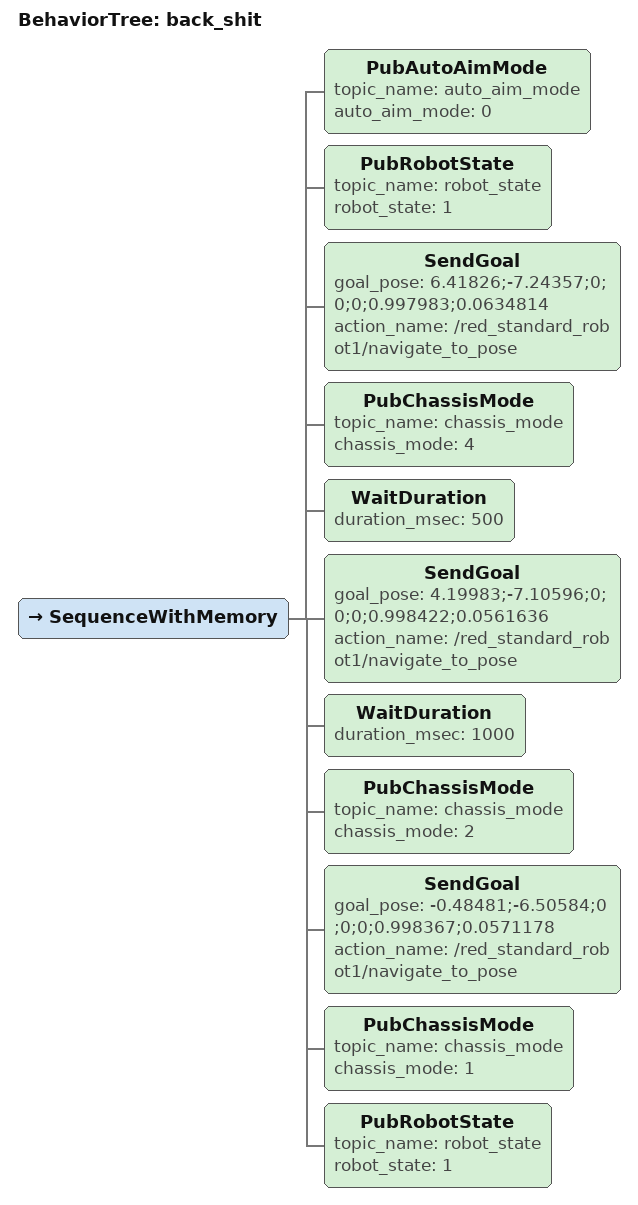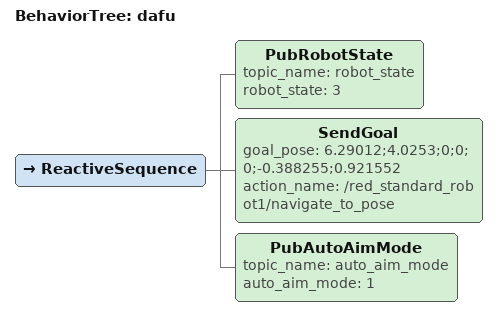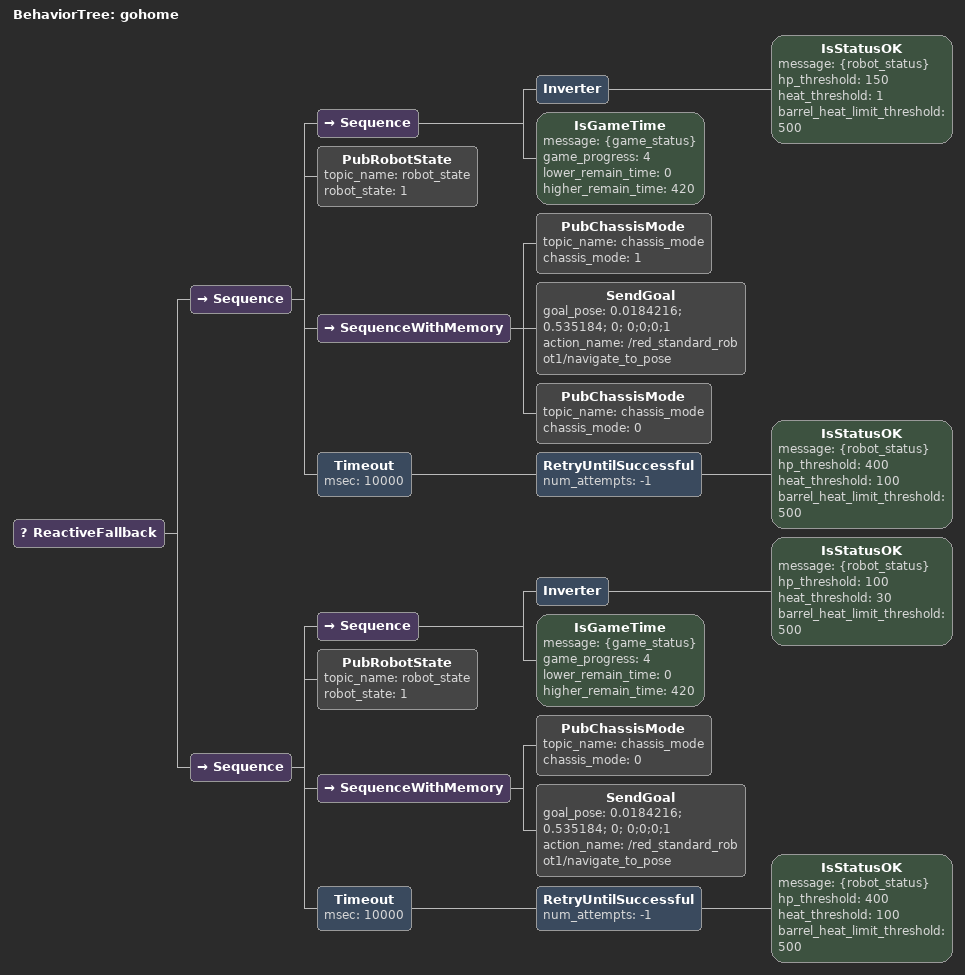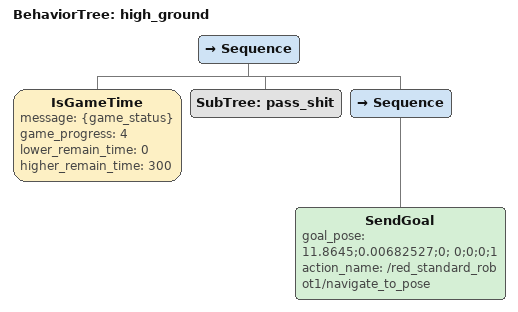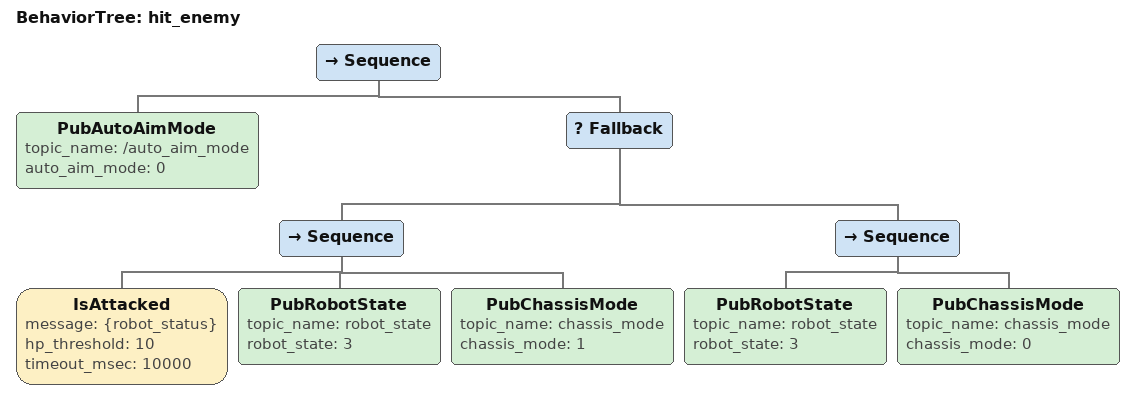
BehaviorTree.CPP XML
<BehaviorTree ID="back_shit">
  <SequenceWithMemory>
    <PubAutoAimMode topic_name="auto_aim_mode" auto_aim_mode="0"/>
    <PubRobotState topic_name="robot_state" robot_state="1"/>
    <SendGoal goal_pose="6.41826;-7.24357;0;0;0;0.997983;0.0634814" action_name="/red_standard_robot1/navigate_to_pose"/>
    <PubChassisMode topic_name="chassis_mode" chassis_mode="4"/>
    <WaitDuration duration_msec="500"/>
    <SendGoal goal_pose="4.19983;-7.10596;0;0;0;0.998422;0.0561636" action_name="/red_standard_robot1/navigate_to_pose"/>
    <WaitDuration duration_msec="1000"/>
    <PubChassisMode topic_name="chassis_mode" chassis_mode="2"/>
    <SendGoal goal_pose="-0.48481;-6.50584;0;0;0;0.998367;0.0571178" action_name="/red_standard_robot1/navigate_to_pose"/>
    <PubChassisMode topic_name="chassis_mode" chassis_mode="1"/>
    <PubRobotState topic_name="robot_state" robot_state="1"/>
  </SequenceWithMemory>
</BehaviorTree>

<BehaviorTree ID="dafu">
  <ReactiveSequence>
    <PubRobotState topic_name="robot_state" robot_state="3"/>
    <SendGoal goal_pose="6.29012;4.0253;0;0;0;-0.388255;0.921552" action_name="/red_standard_robot1/navigate_to_pose"/>
    <PubAutoAimMode topic_name="auto_aim_mode" auto_aim_mode="1"/>
  </ReactiveSequence>
</BehaviorTree>

<BehaviorTree ID="gohome">
  <ReactiveFallback>
    <Sequence>
      <Sequence>
        <Inverter>
          <IsStatusOK message="{robot_status}" hp_threshold="150" heat_threshold="1" barrel_heat_limit_threshold="500"/>
        </Inverter>
        <IsGameTime message="{game_status}" game_progress="4" lower_remain_time="0" higher_remain_time="420"/>
      </Sequence>
      <PubRobotState topic_name="robot_state" robot_state="1"/>
      <SequenceWithMemory>
        <PubChassisMode topic_name="chassis_mode" chassis_mode="1"/>
        <SendGoal goal_pose="0.0184216; 0.535184; 0; 0;0;0;1" action_name="/red_standard_robot1/navigate_to_pose"/>
        <PubChassisMode topic_name="chassis_mode" chassis_mode="0"/>
      </SequenceWithMemory>
      <Timeout msec="10000">
        <RetryUntilSuccessful num_attempts="-1">
          <IsStatusOK message="{robot_status}" hp_threshold="400" heat_threshold="100" barrel_heat_limit_threshold="500"/>
        </RetryUntilSuccessful>
      </Timeout>
    </Sequence>
    <Sequence>
      <Sequence>
        <Inverter>
          <IsStatusOK message="{robot_status}" hp_threshold="100" heat_threshold="30" barrel_heat_limit_threshold="500"/>
        </Inverter>
        <IsGameTime message="{game_status}" game_progress="4" lower_remain_time="0" higher_remain_time="420"/>
      </Sequence>
      <PubRobotState topic_name="robot_state" robot_state="1"/>
      <SequenceWithMemory>
        <PubChassisMode topic_name="chassis_mode" chassis_mode="0"/>
        <SendGoal goal_pose="0.0184216; 0.535184; 0; 0;0;0;1" action_name="/red_standard_robot1/navigate_to_pose"/>
      </SequenceWithMemory>
      <Timeout msec="10000">
        <RetryUntilSuccessful num_attempts="-1">
          <IsStatusOK message="{robot_status}" hp_threshold="400" heat_threshold="100" barrel_heat_limit_threshold="500"/>
        </RetryUntilSuccessful>
      </Timeout>
    </Sequence>
  </ReactiveFallback>
</BehaviorTree>

<BehaviorTree ID="high_ground">
  <Sequence>
    <IsGameTime message="{game_status}" game_progress="4" lower_remain_time="0" higher_remain_time="300"/>
    <SubTree ID="pass_shit"/>
    <Sequence>
      <SendGoal goal_pose="11.8645;0.00682527;0; 0;0;0;1" action_name="/red_standard_robot1/navigate_to_pose"/>
    </Sequence>
  </Sequence>
</BehaviorTree>

<BehaviorTree ID="hit_enemy">
  <Sequence>
    <PubAutoAimMode topic_name="/auto_aim_mode" auto_aim_mode="0"/>
    <Fallback>
      <Sequence>
        <IsAttacked message="{robot_status}" hp_threshold="10" timeout_msec="10000"/>
        <PubRobotState topic_name="robot_state" robot_state="3"/>
        <PubChassisMode topic_name="chassis_mode" chassis_mode="1"/>
      </Sequence>
      <Sequence>
        <PubRobotState topic_name="robot_state" robot_state="3"/>
        <PubChassisMode topic_name="chassis_mode" chassis_mode="0"/>
      </Sequence>
    </Fallback>
  </Sequence>
</BehaviorTree>
